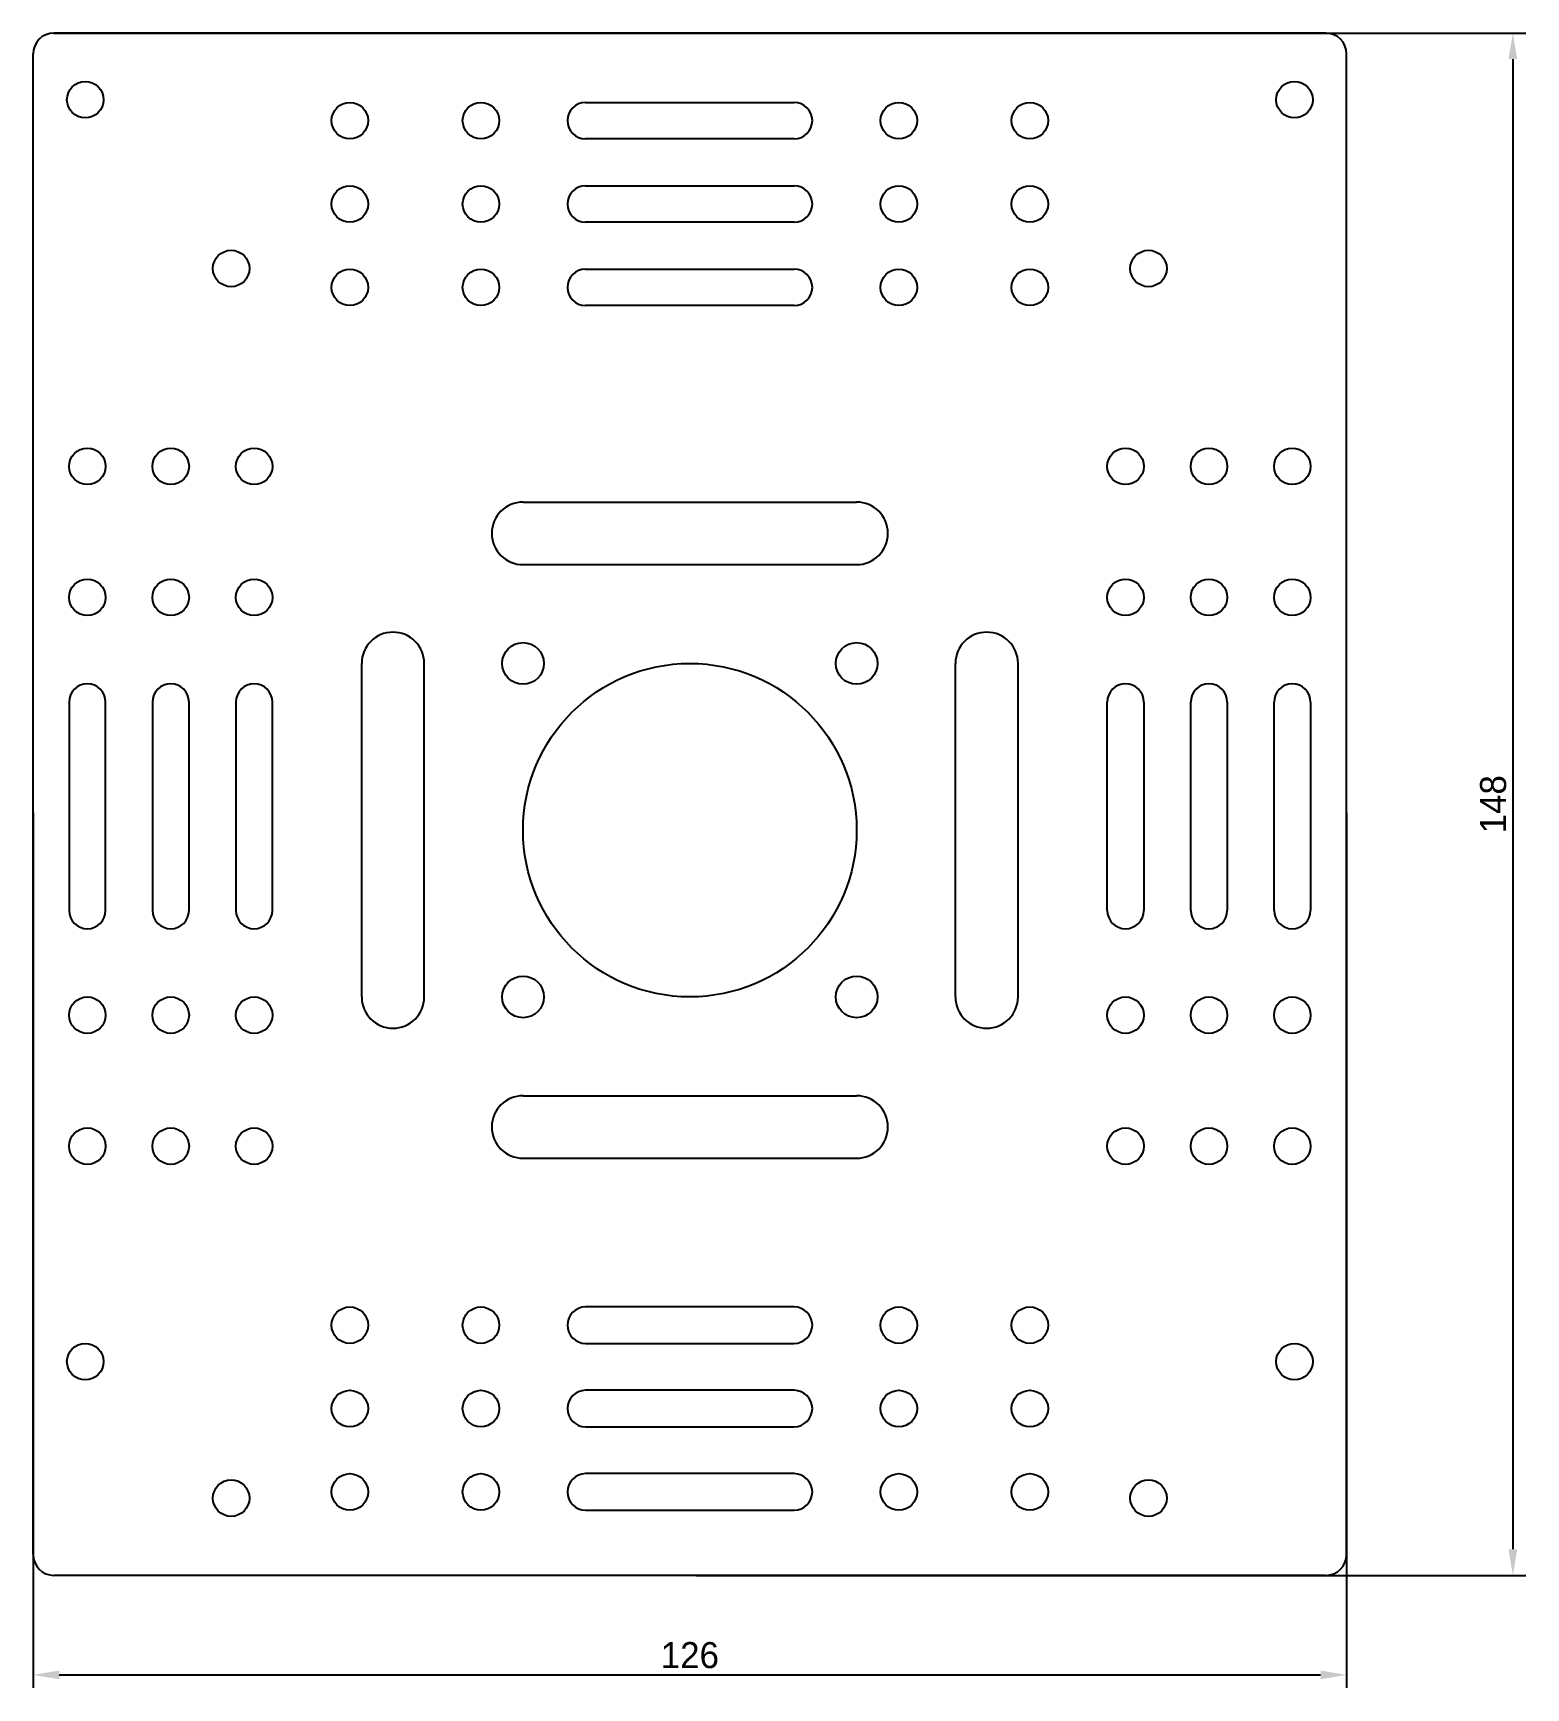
# Model space of a CAD drawing. Extents: x 4 to 147, y -5 to 154.
import ezdxf

# ---------------------------------------------------------------- set-up
doc = ezdxf.new("R2010")
doc.units = 0
doc.header["$MEASUREMENT"] = 0
doc.layers.get('0').update_dxf_attribs({"linetype": 'CONTINUOUS'})
doc.layers.get('DEFPOINTS').update_dxf_attribs({"linetype": 'CONTINUOUS'})
doc.dimstyles.new('ISO-25', dxfattribs={"dimtxt": 2.5, "dimasz": 2.5, "dimexe": 1.25, "dimexo": 0.625, "dimtad": 1, "dimdec": 4, "dimdsep": 46, "dimtxsty": 'Standard', "dimcen": 2.5, "dimadec": 0, "dimazin": 0, "dimtfac": 1, "dimtdec": 4, "dimtmove": 2, "dimatfit": 3, "dimfxl": 0, "dimtolj": 1, "dimarcsym": 0})

# ---------------------------------------------------------------- blocks, each defined once
blk = doc.blocks.new('*D3')
at = {"color": 0, "lineweight": -2, "transparency": 16777216}
for p, q in [((3.95, 78.98), (3.95, -5)), ((129.95, 78.98), (129.95, -5)), ((6.45, -3.75), (127.45, -3.75))]:
    blk.add_line(p, q, dxfattribs=at)
at = {"color": 0, "transparency": 16777216}
for points in [[(6.45, -3.33), (6.45, -4.17), (3.95, -3.75)], [(127.45, -3.33), (127.45, -4.17), (129.95, -3.75)]]:
    blk.add_solid(points, dxfattribs=at)
at = {"layer": 'DEFPOINTS', "color": 0, "transparency": 16777216}
for p in [(3.95, 79.6), (129.95, 79.6), (129.95, -3.75)]:
    blk.add_point(p, dxfattribs=at)
at = {"color": 0, "transparency": 16777216, "insert": (66.95, -1.87), "char_height": 2.5, "attachment_point": 5}
blk.add_mtext('\\A1;126', dxfattribs=at)
blk = doc.blocks.new('*D7')
at = {"color": 0, "lineweight": -2, "transparency": 16777216}
for p, q in [((67.57, 153.8), (147.15, 153.8)), ((145.9, 151.3), (145.9, 8.3)), ((67.57, 5.8), (147.15, 5.8))]:
    blk.add_line(p, q, dxfattribs=at)
at = {"color": 0, "transparency": 16777216}
for points in [[(145.48, 151.3), (146.32, 151.3), (145.9, 153.8)], [(145.48, 8.3), (146.32, 8.3), (145.9, 5.8)]]:
    blk.add_solid(points, dxfattribs=at)
at = {"layer": 'DEFPOINTS', "color": 0, "transparency": 16777216}
for p in [(66.95, 153.8), (66.95, 5.8), (145.9, 5.8)]:
    blk.add_point(p, dxfattribs=at)
at = {"color": 0, "transparency": 16777216, "insert": (144.02, 79.8), "char_height": 2.5, "attachment_point": 5, "rotation": 90}
blk.add_mtext('\\A1;148', dxfattribs=at)

msp = doc.modelspace()

# ---------------------------------------------------------------- linework, layer by layer
for p, q in [((5.94941, 153.7995), (127.94941, 153.7995)), ((127.94941, 153.7995), (5.94941, 153.7995)), ((3.94941, 7.7995), (3.94941, 151.7995)), ((129.94941, 7.7995), (129.94941, 151.7995)), ((56.94941, 147.14763), (76.94941, 147.14763)), ((76.94941, 143.64763), (56.94941, 143.64763)), ((56.94941, 139.14763), (76.94941, 139.14763)), ((76.94941, 135.64763), (56.94941, 135.64763)), ((56.94941, 131.14763), (76.94941, 131.14763)), ((76.94941, 127.64763), (56.94941, 127.64763)), ((50.94941, 108.79006), (82.94941, 108.79006)), ((50.94941, 102.79006), (82.94941, 102.79006)), ((35.46932, 61.30998), (35.46932, 93.30998)), ((41.46932, 61.30998), (41.46932, 93.30998)), ((92.42949, 61.30998), (92.42949, 93.30998)), ((98.42949, 61.30998), (98.42949, 93.30998)), ((7.40558, 89.6038), (7.40558, 69.6038)), ((10.90558, 69.6038), (10.90558, 89.6038)), ((15.40558, 89.6038), (15.40558, 69.6038)), ((18.90558, 69.6038), (18.90558, 89.6038)), ((23.40558, 89.6038), (23.40558, 69.6038)), ((26.90558, 69.6038), (26.90558, 89.6038)), ((106.99323, 69.6038), (106.99323, 89.6038)), ((110.49323, 89.6038), (110.49323, 69.6038)), ((114.99323, 69.6038), (114.99323, 89.6038)), ((118.49323, 89.6038), (118.49323, 69.6038)), ((122.99323, 69.6038), (122.99323, 89.6038)), ((126.49323, 89.6038), (126.49323, 69.6038)), ((50.94941, 51.82989), (82.94941, 51.82989)), ((50.94941, 45.82989), (82.94941, 45.82989)), ((76.94941, 31.55998), (56.94941, 31.55998)), ((56.94941, 28.05998), (76.94941, 28.05998)), ((76.94941, 23.55998), (56.94941, 23.55998)), ((56.94941, 20.05998), (76.94941, 20.05998)), ((76.94941, 15.55998), (56.94941, 15.55998)), ((56.94941, 12.05998), (76.94941, 12.05998)), ((127.94941, 5.7995), (5.94941, 5.7995))]:
    msp.add_line(p, q)
for centre, radius in [((8.94941, 147.40811), 1.75), ((124.94941, 147.40811), 1.75), ((124.94941, 147.40811), 1.75), ((34.33399, 145.39763), 1.75), ((46.90397, 145.39763), 1.75), ((86.99484, 145.39763), 1.75), ((99.56482, 145.39763), 1.75), ((34.33399, 137.39763), 1.75), ((46.90397, 137.39763), 1.75), ((86.99484, 137.39763), 1.75), ((99.56482, 137.39763), 1.75), ((22.94941, 131.21184), 1.75), ((22.94941, 131.21184), 1.75), ((110.94941, 131.21184), 1.75), ((34.33399, 129.39763), 1.75), ((46.90397, 129.39763), 1.75), ((86.99484, 129.39763), 1.75), ((99.56482, 129.39763), 1.75), ((9.15558, 112.21922), 1.75), ((17.15558, 112.21922), 1.75), ((25.15558, 112.21922), 1.75), ((108.74323, 112.21922), 1.75), ((116.74323, 112.21922), 1.75), ((124.74323, 112.21922), 1.75), ((9.15558, 99.64924), 1.75), ((17.15558, 99.64924), 1.75), ((25.15558, 99.64924), 1.75), ((108.74323, 99.64924), 1.75), ((116.74323, 99.64924), 1.75), ((124.74323, 99.64924), 1.75), ((50.94941, 93.30998), 2), ((82.94941, 93.30998), 2), ((66.94941, 77.30998), 16), ((50.94941, 61.30998), 2), ((82.94941, 61.30998), 2), ((9.15558, 59.55837), 1.75), ((17.15558, 59.55837), 1.75), ((25.15558, 59.55837), 1.75), ((108.74323, 59.55837), 1.75), ((116.74323, 59.55837), 1.75), ((124.74323, 59.55837), 1.75), ((9.15558, 46.98838), 1.75), ((17.15558, 46.98838), 1.75), ((25.15558, 46.98838), 1.75), ((108.74323, 46.98838), 1.75), ((116.74323, 46.98838), 1.75), ((124.74323, 46.98838), 1.75), ((34.33399, 29.80998), 1.75), ((46.90397, 29.80998), 1.75), ((86.99484, 29.80998), 1.75), ((99.56482, 29.80998), 1.75), ((8.94941, 26.30998), 1.75), ((8.94941, 26.30998), 1.75), ((124.94941, 26.30998), 1.75), ((124.94941, 26.30998), 1.75), ((34.33399, 21.80998), 1.75), ((46.90397, 21.80998), 1.75), ((86.99484, 21.80998), 1.75), ((99.56482, 21.80998), 1.75), ((22.94941, 13.21184), 1.75), ((34.33399, 13.80998), 1.75), ((46.90397, 13.80998), 1.75), ((86.99484, 13.80998), 1.75), ((99.56482, 13.80998), 1.75), ((110.94941, 13.21184), 1.75)]:
    msp.add_circle(centre, radius)
for centre, radius, start, end in [((5.94941, 151.7995), 2, 90, 180), ((127.94941, 151.7995), 2, 0, 90), ((56.94941, 145.39763), 1.75, 90, 270), ((76.94941, 145.39763), 1.75, 270, 90), ((56.94941, 137.39763), 1.75, 90, 270), ((76.94941, 137.39763), 1.75, 270, 90), ((56.94941, 129.39763), 1.75, 90, 270), ((76.94941, 129.39763), 1.75, 270, 90), ((50.94941, 105.79006), 3, 90, 270), ((82.94941, 105.79006), 3, 270, 90), ((38.46932, 93.30998), 3, 0, 180), ((95.42949, 93.30998), 3, 0, 180), ((9.15558, 89.6038), 1.75, 0, 180), ((17.15558, 89.6038), 1.75, 0, 180), ((25.15558, 89.6038), 1.75, 0, 180), ((108.74323, 89.6038), 1.75, 0, 180), ((116.74323, 89.6038), 1.75, 0, 180), ((124.74323, 89.6038), 1.75, 0, 180), ((9.15558, 69.6038), 1.75, 180, 0), ((17.15558, 69.6038), 1.75, 180, 0), ((25.15558, 69.6038), 1.75, 180, 0), ((108.74323, 69.6038), 1.75, 180, 0), ((116.74323, 69.6038), 1.75, 180, 0), ((124.74323, 69.6038), 1.75, 180, 0), ((38.46932, 61.30998), 3, 180, 0), ((95.42949, 61.30998), 3, 180, 0), ((50.94941, 48.82989), 3, 90, 270), ((82.94941, 48.82989), 3, 270, 90), ((56.94941, 29.80998), 1.75, 90, 270), ((76.94941, 29.80998), 1.75, 270, 90), ((56.94941, 21.80998), 1.75, 90, 270), ((76.94941, 21.80998), 1.75, 270, 90), ((56.94941, 13.80998), 1.75, 90, 270), ((76.94941, 13.80998), 1.75, 270, 90), ((5.94941, 7.7995), 2, 180, 270), ((127.94941, 7.7995), 2, 270, 0)]:
    msp.add_arc(centre, radius, start, end)

# ---------------------------------------------------------------- dimensions: what is measured, and where the dimension line sits
dim = msp.add_linear_dim(base=(145.89992, 5.7995), p1=(66.94941, 153.7995), p2=(66.94941, 5.7995), angle=90, dimstyle='ISO-25', override={"dimtmove": 0, "dimtzin": 0})
dim.commit()
dim.dimension.update_dxf_attribs({"geometry": '*D7', "text_midpoint": (144.02492, 79.7995)})
dim = msp.add_linear_dim(base=(129.94941, -3.74858), p1=(3.94941, 79.6038), p2=(129.94941, 79.6038), dimstyle='ISO-25', override={"dimtmove": 0, "dimtzin": 0})
dim.commit()
dim.dimension.update_dxf_attribs({"geometry": '*D3', "text_midpoint": (66.94941, -3.74858), "dimtype": 160})

doc.saveas('drawing.dxf')
